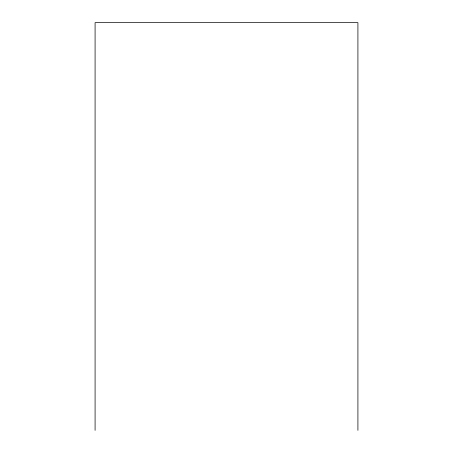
<?xml version="1.0" encoding="UTF-8"?>
<svg xmlns="http://www.w3.org/2000/svg" width="453" height="453" viewBox="0 0 453 453"><rect width="100%" height="100%" fill="white"/><g stroke="black" fill="none" stroke-linecap="round" stroke-linejoin="round"><path stroke-width="0.68" d="M357.915 430.35L357.915 22.65L95.085 22.65L95.085 430.35"/></g></svg>
